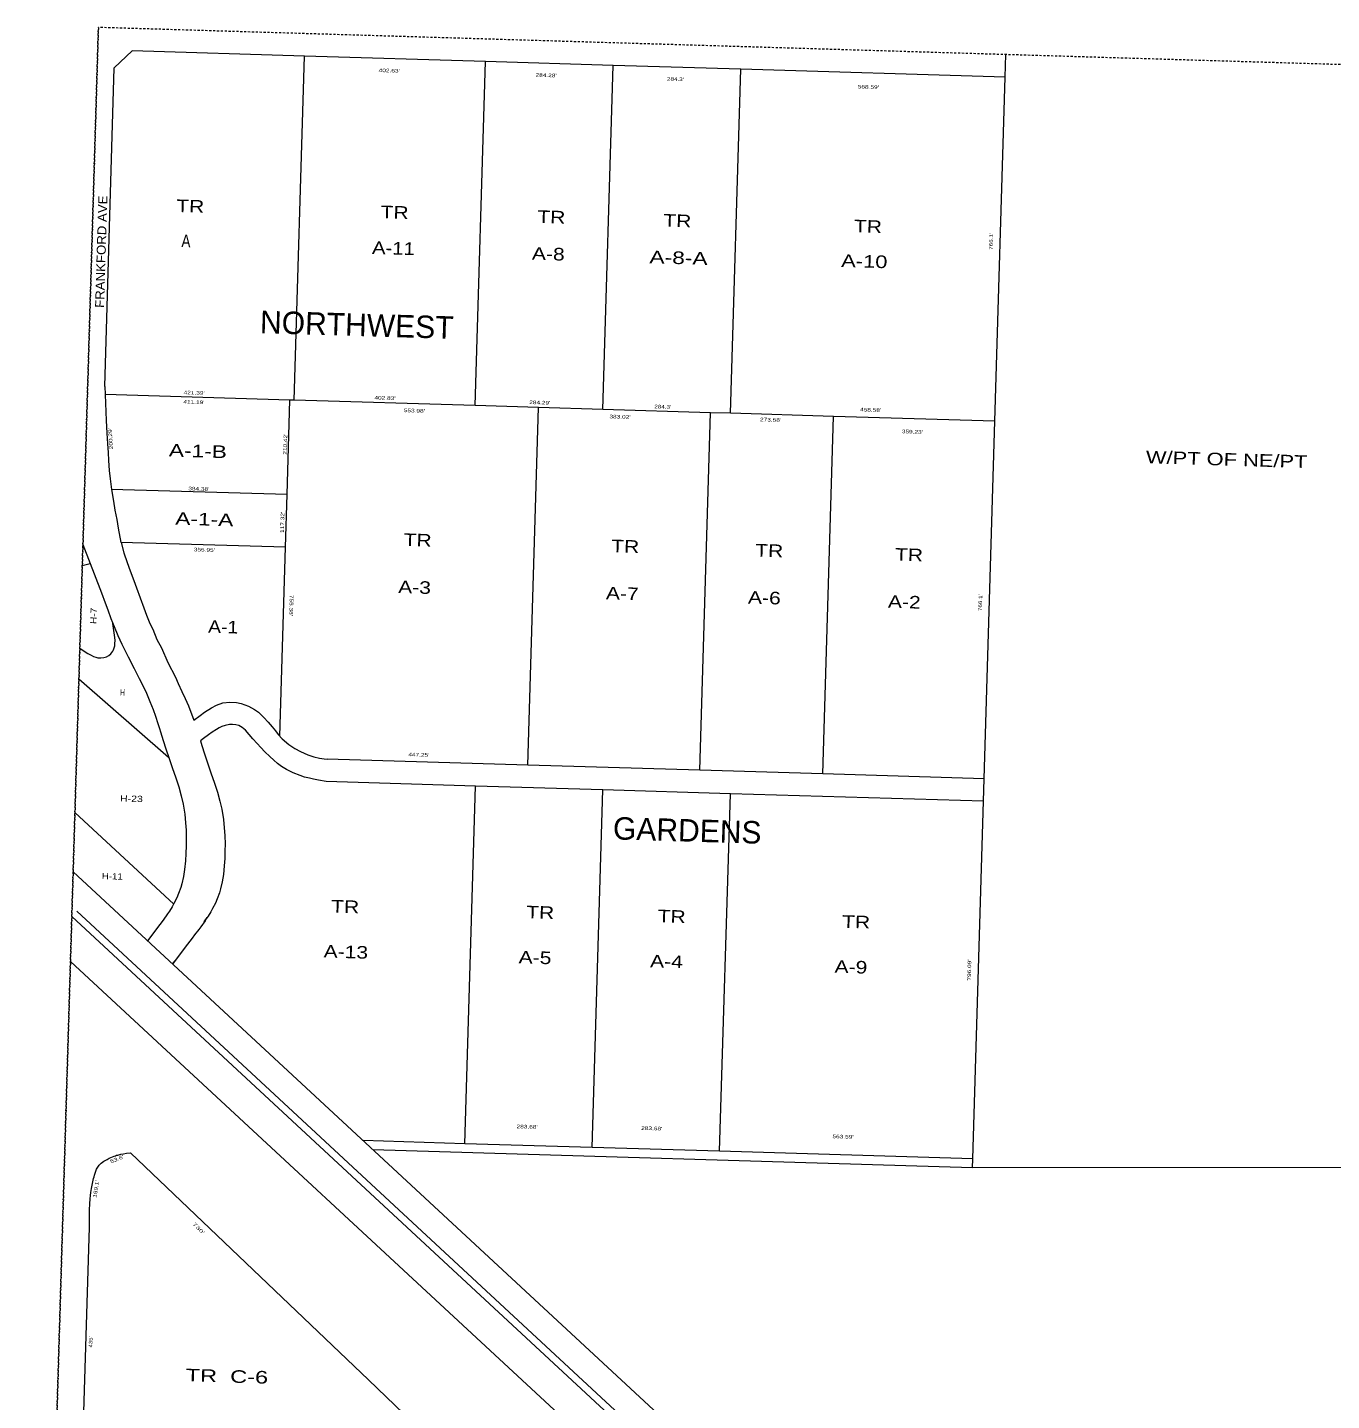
# Model space of a CAD drawing. Extents: x 121612 to 127048, y 94474 to 100521.
# Drawn here: x 121612 to 124515, y 97466 to 100521 of the extents above; entities that cross this region are included whole.
import ezdxf
from ezdxf.enums import TextEntityAlignment as Align

# ---------------------------------------------------------------- set-up
doc = ezdxf.new("R2010")
doc.units = 0
doc.header["$LTSCALE"] = 3.2
doc.linetypes.add('SHORT_DASHED', pattern=[2.7, 1.5, -1.2])
for name, color, linetype, lineweight in [('1', 7, 'SHORT_DASHED', 13), ('27', 7, 'Continuous', 25), ('6', 7, 'Continuous', 13)]:
    doc.layers.add(name, color=color, linetype=linetype, lineweight=lineweight)
for name, color, linetype in [('10', 7, 'Continuous'), ('11', 7, 'Continuous'), ('15', 7, 'Continuous'), ('19', 7, 'Continuous')]:
    doc.layers.add(name, color=color, linetype=linetype)

msp = doc.modelspace()

# ---------------------------------------------------------------- linework, layer by layer
at = {"layer": '1'}
msp.add_line((121612.193, 95243.81), (121770.111, 100521.448), dxfattribs=at)
msp.add_lwpolyline([(127047.749, 100363.53), (121770.111, 100521.448), (121612.193, 95243.81), (126889.831, 95085.892)], close=True, dxfattribs=at)
at = {"layer": '27'}
for p, q in [((121710.906, 98542.806), (124143.234, 96289.261)), ((121722.008, 98554.789), (124154.336, 96301.244))]:
    msp.add_line(p, q, dxfattribs=at)
at = {"layer": '6'}
for p, q in [((121805.528, 100431.539), (121845.481, 100469.17)), ((122229.13, 100457.691), (121845.481, 100469.17)), ((123788.242, 100411.039), (123789.737, 100461.016)), ((121784.322, 99722.839), (121805.528, 100431.539)), ((122206.217, 99691.933), (122229.13, 100457.691)), ((122631.579, 100445.649), (122229.13, 100457.691)), ((122608.666, 99679.891), (122631.579, 100445.649)), ((122915.742, 100437.146), (122631.579, 100445.649)), ((122892.829, 99671.389), (122915.742, 100437.146)), ((123177.002, 99662.885), (123199.915, 100428.643)), ((123788.241, 100411.04), (123199.914, 100428.644)), ((123788.241, 100411.039), (123199.914, 100428.643)), ((123788.242, 100411.04), (123199.915, 100428.644)), ((123765.329, 99645.282), (123788.242, 100411.039)), ((121784.322, 99722.839), (121785.014, 99704.537)), ((122189.928, 99481.907), (122196.221, 99692.233)), ((122608.666, 99679.891), (122206.217, 99691.933)), ((122749.953, 99675.664), (122608.666, 99679.891)), ((122726.143, 98879.92), (122749.953, 99675.664)), ((122892.829, 99671.389), (122749.953, 99675.664)), ((123132.802, 99664.208), (122892.829, 99671.389)), ((123108.991, 98868.464), (123132.802, 99664.208)), ((123382.449, 98860.282), (123406.259, 99656.026)), ((123765.329, 99645.282), (123406.259, 99656.026)), ((123741.518, 98849.538), (123765.329, 99645.282)), ((122189.928, 99481.907), (121798.7, 99493.613)), ((122186.419, 99364.639), (121820.251, 99375.596)), ((121734.276, 99323.839), (121751.842, 99328.744)), ((121806.56, 99164.348), (121802.446, 99195.267)), ((121726.743, 99072.08), (121926.465, 98897.56)), ((122726.143, 98879.92), (122279.093, 98893.297)), ((123108.991, 98868.464), (122726.143, 98879.92)), ((122609.579, 98833.385), (122277.14, 98843.333)), ((123382.449, 98860.282), (123108.991, 98868.464)), ((123741.518, 98849.538), (123382.449, 98860.282)), ((123740.023, 98799.56), (123741.518, 98849.538)), ((122585.769, 98037.651), (122609.579, 98833.385)), ((122893.132, 98824.901), (122609.579, 98833.385)), ((122869.322, 98029.167), (122893.132, 98824.901)), ((123152.875, 98020.682), (123176.685, 98816.416)), ((121717.852, 98774.934), (121938.353, 98570.639)), ((121713.883, 98642.29), (123680.789, 96819.957)), ((122005.736, 98531.135), (122012.568, 98541.164)), ((121967.513, 98480.516), (121935.093, 98437.339)), ((121707.929, 98443.321), (123578.705, 96710.052)), ((121841.663, 98017.187), (122371.065, 97512.087)), ((122585.769, 98037.651), (122359.171, 98044.432)), ((123715.623, 97984.125), (122381.165, 98024.055)), ((122869.322, 98029.167), (122585.769, 98037.651)), ((121737.241, 97416.806), (121750.258, 97851.837)), ((122371.065, 97512.087), (122494.303, 97394.505))]:
    msp.add_line(p, q, dxfattribs=at)
for points in [[(123788.242, 100411.039), (123199.915, 100428.643), (122915.742, 100437.146)], [(121784.874, 99704.541), (121787.274, 99646.842), (121788.765, 99618.395), (121790.359, 99595.11), (121791.596, 99575.902), (121792.777, 99557.501), (121794.412, 99535.843), (121796.233, 99517.026), (121799.136, 99493.6)], [(122206.217, 99691.933), (122196.221, 99692.233), (121785.014, 99704.537)], [(123406.259, 99656.026), (123177.002, 99662.885), (123132.802, 99664.208)], [(121799.063, 99493.602), (121803.39, 99467.378), (121806.948, 99447.476), (121810.791, 99426.708), (121814.319, 99407.648), (121820.128, 99375.599)], [(122173.844, 98944.386), (122186.419, 99364.639), (122189.928, 99481.907)], [(121735.693, 99371.182), (121776.722, 99263.362), (121784.835, 99241.395), (121790.81, 99225.434), (121798.062, 99206.406), (121805.05, 99188.578), (121813.5, 99168.101), (121822.246, 99148.969), (121836.337, 99121.052), (121850.011, 99094.691), (121861.194, 99073.057), (121870.001, 99055.353), (121877.21, 99039.886), (121884.384, 99021.439), (121891.937, 99003.602), (121897.04, 98989.209), (121902.414, 98972.937), (121905.9, 98961.86), (121908.399, 98953.768), (121914.236, 98934.777), (121920.007, 98916.491), (121927.424, 98894.55), (121934.528, 98874.602), (121942.6, 98851.617), (121949.002, 98831.527), (121954.465, 98811.445), (121958.448, 98793.377), (121962.159, 98770.603), (121964.205, 98751.611), (121965.272, 98735.186), (121965.775, 98715.518), (121965.672, 98700.569), (121965.085, 98683.35), (121964.07, 98667.245), (121962.098, 98647.813), (121959.616, 98632.082), (121955.899, 98615.818), (121953.468, 98607.532), (121948.632, 98594.163), (121944.407, 98584.526), (121938.172, 98572.246), (121934.008, 98564.868), (121928.145, 98555.321), (121924.071, 98549.206), (121921.24, 98544.949), (121912.034, 98531.995), (121907.199, 98525.445), (121879.493, 98488.853)], [(121821.049, 99375.572), (121826.661, 99352.444), (121834.394, 99330.756), (121840.863, 99312.691), (121848.734, 99290.826), (121854.772, 99274.155), (121862.893, 99251.906), (121871.006, 99229.938), (121876.981, 99213.978), (121884.233, 99194.949), (121891.072, 99182.454), (121900.309, 99159.449), (121910.368, 99140.835), (121924.73, 99108.359), (121941.449, 99075.813), (121947.365, 99061.6), (121956.172, 99043.897), (121963.381, 99028.43), (121970.308, 99012.269), (121982.844, 98979.926)], [(121982.844, 98979.926), (121996.411, 98990.524), (122005.904, 98997.493), (122021.592, 99007.618), (122032.977, 99013.543), (122046.732, 99018.297), (122062.542, 99020.202), (122077.214, 99019.304), (122087.616, 99017.331), (122104.196, 99011.514), (122117.858, 99003.684), (122126.105, 98997.541), (122138.683, 98986.184), (122148.295, 98975.833), (122156.885, 98965.407), (122163.99, 98956.415), (122170.362, 98948.503), (122178.908, 98938.786), (122193.923, 98925.665), (122207.3, 98917.084), (122220.186, 98910.063), (122236.084, 98902.879), (122249.619, 98898.473), (122262.095, 98895.642), (122272.488, 98894.026), (122280.658, 98893.25)], [(122277.14, 98843.333), (122259.851, 98846.393), (122249.194, 98848.532), (122239.856, 98850.65), (122229.128, 98853.453), (122218.851, 98856.641), (122203.681, 98862.616), (122189.058, 98870.123), (122178.024, 98877.184), (122169.117, 98883.898), (122160.421, 98891.142), (122151.331, 98899.279), (122140.256, 98909.89), (122131.373, 98919.135), (122123.308, 98928.049), (122113.991, 98938.641), (122105.879, 98948.086), (122097.289, 98957.733), (122089.892, 98963.894), (122082.808, 98968.071), (122075.729, 98969.621), (122068.57, 98970.466), (122061.948, 98970.294), (122052.368, 98968.531), (122044.778, 98965.874), (122038.598, 98962.899), (122032.64, 98959.458), (122023.211, 98953.233), (122014.96, 98947.336), (122004.25, 98939.407), (121997.106, 98934.059)], [(121997.106, 98934.059), (122000.407, 98923.321), (122006.178, 98905.034), (122013.595, 98883.094), (122020.698, 98863.145), (122028.771, 98840.161), (122035.173, 98820.071), (122040.635, 98799.989), (122044.619, 98781.921), (122048.33, 98759.146), (122050.376, 98740.155), (122051.443, 98723.729), (122051.945, 98704.062), (122051.843, 98689.113), (122051.256, 98671.894), (122050.241, 98655.789), (122048.269, 98636.356), (122045.787, 98620.625), (122042.07, 98604.361), (122039.639, 98596.075), (122034.803, 98582.707), (122030.578, 98573.07), (122024.343, 98560.79), (122020.179, 98553.411), (122014.316, 98543.864), (122010.242, 98537.749), (122007.411, 98533.492), (121998.205, 98520.539), (121993.369, 98513.988), (121984.364, 98502.094), (121979.099, 98495.276), (121968.346, 98481.567), (121957.327, 98466.95), (121949.774, 98456.892), (121941.458, 98445.817), (121934.554, 98437.84)], [(123740.023, 98799.56), (123176.685, 98816.416), (122893.132, 98824.901)], [(123715.623, 97984.125), (123716.213, 98003.826), (123740.023, 98799.56)], [(123716.213, 98003.826), (123152.875, 98020.682), (122869.322, 98029.167)], [(126473.154, 97971.645), (124706.647, 97984.485), (123715.623, 97984.125)]]:
    msp.add_lwpolyline(points, dxfattribs=at)
for points in [[(121728.778, 99140.085), (121757.056, 99120.458), (121776.758, 99115.743), (121799.704, 99124.681), (121808.776, 99143.658), (121806.56, 99164.348)], [(121789.32, 98002.648), (121802.52, 98009.7), (121815.618, 98013.319), (121828.091, 98015.81), (121841.663, 98017.187)], [(121750.258, 97851.837), (121750.091, 97915.024), (121754.957, 97939.512), (121760.465, 97965.7), (121768.331, 97991.818), (121789.32, 98002.648)]]:
    msp.add_open_spline(points, degree=3, dxfattribs=at)

# ---------------------------------------------------------------- texts
at = {"layer": '10'}
for s, height, rotation, width, p in [('TR ', 28, 358.286, 1.25, (121942.975, 100110.867)), ('TR ', 28, 358.286, 1.25, (122397.869, 100097.256)), ('TR ', 28, 358.286, 1.25, (122746.7, 100086.818)), ('TR ', 28, 358.286, 1.25, (123027.178, 100078.425)), ('TR ', 28, 358.286, 1.25, (123451.432, 100065.731)), ('A', 28, 358.286, 0.8, (121954.79, 100032.687)), ('A-11', 28, 358.286, 1.2, (122378.975, 100017.705)), ('A-8', 28, 358.286, 1.25, (122734.807, 100004.769)), ('A-8-A', 28, 358.286, 1.35, (122996.431, 99996.941)), ('A-10', 28, 358.286, 1.3, (123423.179, 99988.749)), ('A-1-B', 28, 358.286, 1.35, (121926.586, 99566.889)), ('W/PT OF NE/PT', 28, 358.286, 1.3, (124101.316, 99551.856)), ('A-1-A', 28, 358.286, 1.35, (121940.943, 99415.217)), ('TR ', 28, 358.286, 1.25, (122449.173, 99367.811)), ('TR ', 28, 358.286, 1.25, (122911.138, 99353.988)), ('TR ', 28, 358.286, 1.25, (123231.686, 99344.396)), ('TR ', 28, 358.286, 1.25, (123542.806, 99335.087)), ('A-3', 28, 358.286, 1.25, (122437.06, 99262.878)), ('A-7', 28, 358.286, 1.25, (122899.537, 99249.04)), ('A-6', 28, 358.286, 1.25, (123215.719, 99239.579)), ('A-2', 28, 358.286, 1.25, (123527.183, 99230.259)), ('H-7', 14, 88.286, 1.2, (121765.704, 99193.855)), ('A-1', 28, 358.286, 1.15, (122014.043, 99174.708)), ('H', 14, 358.286, 0.65, (121818.088, 99034.914)), ('H-23', 14, 358.286, 1.25, (121818.112, 98799.144)), ('H-11', 14, 358.286, 1.15, (121777.556, 98626.391)), ('TR ', 28, 358.286, 1.25, (122287.792, 98552.263)), ('TR ', 28, 358.286, 1.25, (122721.954, 98539.272)), ('TR ', 28, 358.286, 1.25, (123014.541, 98530.517)), ('TR ', 28, 358.286, 1.25, (123425.106, 98518.232)), ('A-13', 28, 358.286, 1.25, (122271.099, 98452.051)), ('A-5', 28, 358.286, 1.25, (122705.259, 98439.06)), ('A-4', 28, 358.286, 1.25, (122997.846, 98430.305)), ('A-9', 28, 358.286, 1.25, (123408.411, 98418.02)), ('TR  C-6', 28, 358.286, 1.4, (121964.049, 97508.999))]:
    msp.add_text(s, height=height, rotation=rotation, dxfattribs=dict(at, width=width)).set_placement(p)
at = {"layer": '11'}
for s, rotation, width, p in [("402.63'", 358.286, 1.35, (122417.346, 100421.586)), ("284.28'", 358.286, 1.35, (122766.563, 100411.137)), ("284.3'", 358.286, 1.3, (123054.399, 100402.524)), ("568.59'", 358.286, 1.35, (123483.736, 100385.095)), ("766.1'", 88.286, 1.3, (123760.957, 100045.377)), ("421.39'", 358.286, 1.35, (121983.191, 99704.716)), ("402.83'", 358.286, 1.35, (122407.949, 99693.152)), ("411.19'", 358.286, 1.35, (121982.568, 99683.875)), ("553.98'", 358.286, 1.35, (122473.229, 99664.845)), ("284.29'", 358.286, 1.35, (122752.446, 99682.843)), ("284.3'", 358.286, 1.3, (123026.091, 99673.508)), ("458.58'", 358.286, 1.35, (123488.803, 99666.539)), ("383.02'", 358.286, 1.35, (122930.985, 99651.148)), ("273.58'", 358.286, 1.35, (123266.147, 99644.556)), ("200.29'", 93.286, 1.35, (121801.107, 99606.56)), ("210.42'", 88.286, 1.35, (122189.826, 99594.158)), ("359.23'", 358.286, 1.35, (123581.816, 99617.924)), ("384.38'", 358.286, 1.35, (121993.599, 99490.908)), ("117.32'", 88.286, 1.35, (122183.501, 99420.19)), ("355.95'", 358.286, 1.35, (122005.795, 99355.133)), ("755.38'", 268.286, 1.35, (122195.576, 99235.563)), ("766.1'", 88.286, 1.3, (123736.903, 99241.465)), ("447.25'", 358.286, 1.35, (122483.379, 98899.083)), ("796.09'", 88.286, 1.35, (123712.44, 98423.95)), ("283.68'", 358.286, 1.35, (122724.287, 98071.459)), ("283.68'", 358.286, 1.35, (123001.675, 98067.756)), ("563.59'", 358.286, 1.35, (123427.426, 98049.271)), ("53.6'", 21.286, 1.4, (121812.912, 97999.571)), ("169.1'", 81.286, 1.35, (121768.664, 97936.118)), ("730'", 314.286, 1.6, (121990.468, 97846.46)), ("435'", 88.286, 1.25, (121756.881, 97596.331))]:
    msp.add_text(s, height=8, rotation=rotation, dxfattribs=dict(at, width=width)).set_placement(p, align=Align.CENTER)
at = {"layer": '15'}
for s, p in [('NORTHWEST', (122344.586, 99834.901)), ('GARDENS', (123080.081, 98709.889))]:
    msp.add_text(s, height=50, rotation=358.286, dxfattribs=at).set_placement(p, align=Align.CENTER)
at = {"layer": '19', "width": 1.1}
msp.add_text('FRANKFORD AVE', height=20, rotation=88.286, dxfattribs=at).set_placement((121786.39, 100022.174), align=Align.CENTER)

doc.saveas('drawing.dxf')
